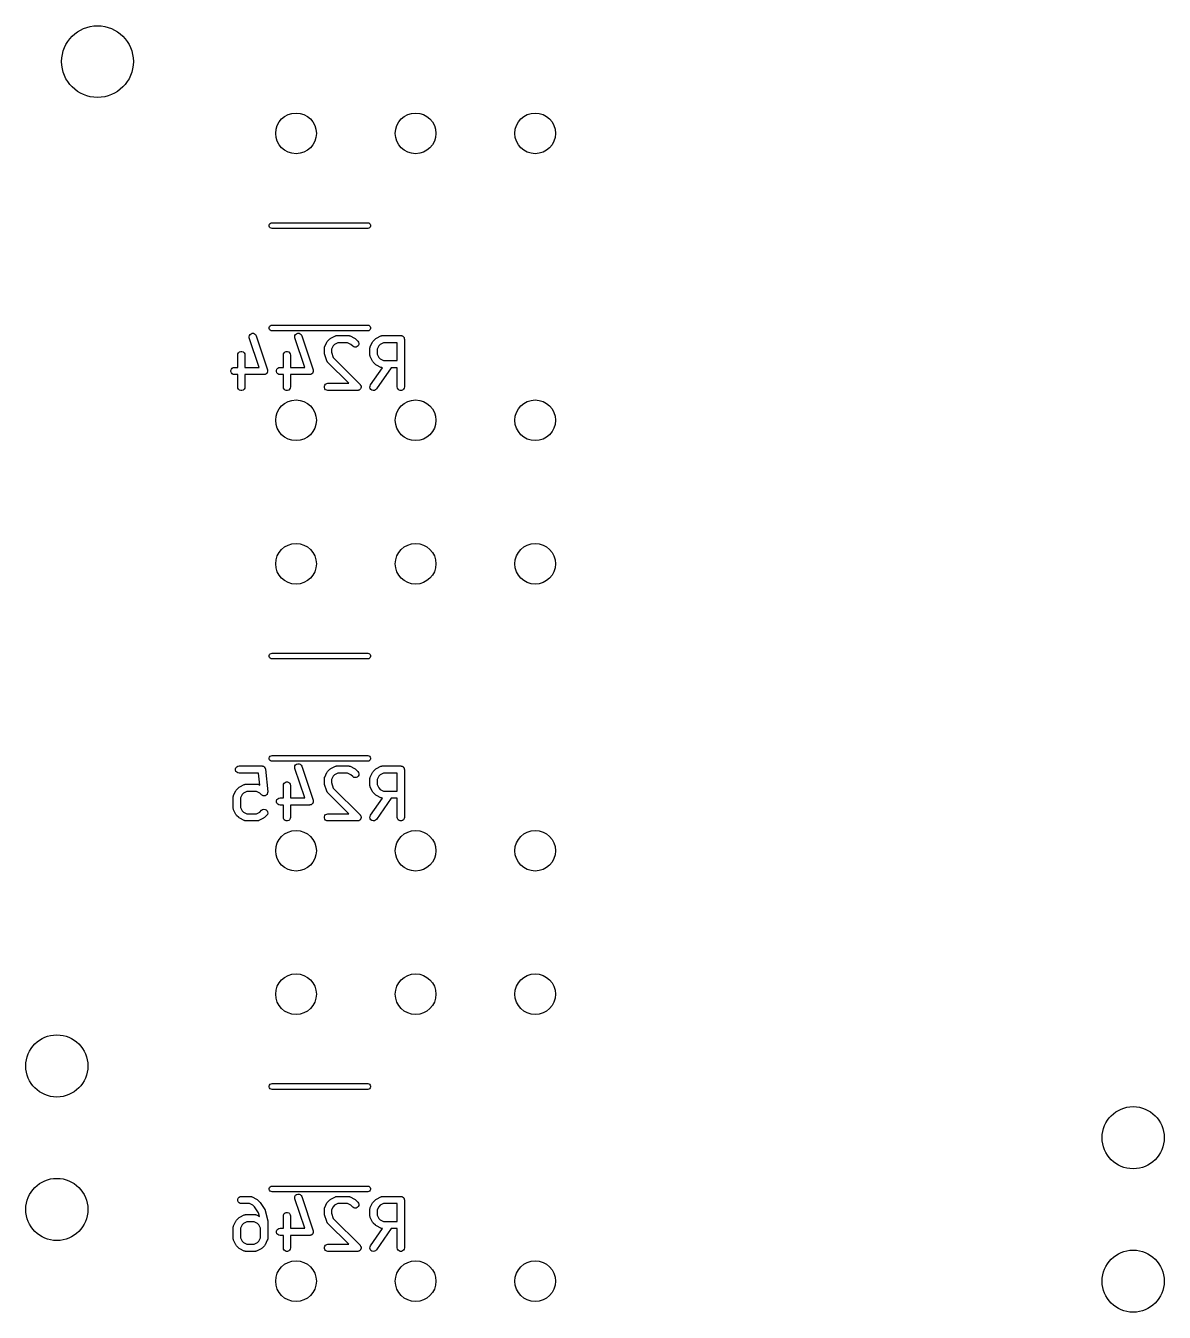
# Model space of a CAD drawing. Extents: x 25 to 326, y -201 to -21.
# Drawn here: x 216.85 to 240.65, y -200.65 to -173.75 of the extents above; entities that cross this region are included whole.
import ezdxf

# ---------------------------------------------------------------- set-up
doc = ezdxf.new("R2010")
doc.units = 0
doc.header["$MEASUREMENT"] = 0
doc.layers.add('BLACK', color=7, linetype='CONTINUOUS')

msp = doc.modelspace()

# ---------------------------------------------------------------- linework, layer by layer
at = {"layer": 'Black'}
for p, q in [((221.941, -177.92), (221.948, -177.9)), ((221.941, -177.94), (221.941, -177.92)), ((221.948, -177.96), (221.941, -177.94)), ((221.948, -177.9), (221.961, -177.884)), ((221.961, -177.976), (221.948, -177.96)), ((221.961, -177.884), (221.979, -177.874)), ((221.979, -177.986), (221.961, -177.976)), ((221.979, -177.874), (222, -177.87)), ((222, -177.99), (221.979, -177.986)), ((222, -177.87), (224, -177.87)), ((224, -177.99), (222, -177.99)), ((224, -177.87), (224.021, -177.874)), ((224.021, -177.986), (224, -177.99)), ((224.021, -177.874), (224.039, -177.884)), ((224.039, -177.976), (224.021, -177.986)), ((224.039, -177.884), (224.052, -177.9)), ((224.052, -177.96), (224.039, -177.976)), ((224.052, -177.9), (224.059, -177.92)), ((224.059, -177.94), (224.052, -177.96)), ((224.059, -177.92), (224.059, -177.94)), ((221.52, -180.253), (221.525, -180.227)), ((221.525, -180.227), (221.539, -180.205)), ((221.539, -180.205), (221.56, -180.189)), ((221.56, -180.189), (221.584, -180.181)), ((221.584, -180.181), (221.61, -180.181)), ((221.61, -180.181), (221.634, -180.191)), ((221.634, -180.191), (221.654, -180.208)), ((221.654, -180.208), (221.666, -180.231)), ((221.941, -180.06), (221.948, -180.04)), ((221.941, -180.08), (221.941, -180.06)), ((221.948, -180.1), (221.941, -180.08)), ((221.948, -180.04), (221.961, -180.024)), ((221.961, -180.116), (221.948, -180.1)), ((221.961, -180.024), (221.979, -180.014)), ((221.979, -180.126), (221.961, -180.116)), ((221.979, -180.014), (222, -180.01)), ((222, -180.13), (221.979, -180.126)), ((222, -180.01), (224, -180.01)), ((224, -180.13), (222, -180.13)), ((222.473, -180.253), (222.478, -180.227)), ((222.478, -180.227), (222.492, -180.205)), ((222.492, -180.205), (222.512, -180.189)), ((222.512, -180.189), (222.537, -180.181)), ((222.537, -180.181), (222.563, -180.181)), ((222.563, -180.181), (222.587, -180.191)), ((222.587, -180.191), (222.606, -180.208)), ((222.606, -180.208), (222.619, -180.231)), ((223.331, -180.232), (223.34, -180.23)), ((223.34, -180.23), (223.349, -180.228)), ((223.349, -180.228), (223.353, -180.228)), ((223.353, -180.228), (223.357, -180.227)), ((223.357, -180.227), (223.595, -180.227)), ((223.595, -180.227), (223.599, -180.228)), ((223.599, -180.228), (223.604, -180.228)), ((223.604, -180.228), (223.612, -180.23)), ((223.612, -180.23), (223.621, -180.232)), ((224, -180.01), (224.021, -180.014)), ((224.021, -180.126), (224, -180.13)), ((224.021, -180.014), (224.039, -180.024)), ((224.039, -180.116), (224.021, -180.126)), ((224.039, -180.024), (224.052, -180.04)), ((224.052, -180.1), (224.039, -180.116)), ((224.052, -180.04), (224.059, -180.06)), ((224.059, -180.08), (224.052, -180.1)), ((224.059, -180.06), (224.059, -180.08)), ((224.284, -180.232), (224.293, -180.23)), ((224.293, -180.23), (224.301, -180.228)), ((224.301, -180.228), (224.305, -180.228)), ((224.305, -180.228), (224.31, -180.227)), ((224.31, -180.227), (224.69, -180.227)), ((224.69, -180.227), (224.697, -180.229)), ((224.697, -180.229), (224.703, -180.229)), ((224.703, -180.229), (224.71, -180.231)), ((221.524, -180.278), (221.52, -180.253)), ((221.729, -180.894), (221.524, -180.278)), ((221.666, -180.231), (221.904, -180.945)), ((222.476, -180.278), (222.473, -180.253)), ((222.682, -180.894), (222.476, -180.278)), ((222.619, -180.231), (222.857, -180.945)), ((223.092, -180.484), (223.095, -180.476)), ((223.092, -180.489), (223.092, -180.484)), ((223.092, -180.493), (223.092, -180.489)), ((223.092, -180.588), (223.092, -180.493)), ((223.095, -180.476), (223.096, -180.467)), ((223.096, -180.467), (223.098, -180.463)), ((223.098, -180.463), (223.1, -180.459)), ((223.1, -180.459), (223.147, -180.364)), ((223.147, -180.364), (223.154, -180.354)), ((223.154, -180.354), (223.161, -180.345)), ((223.161, -180.345), (223.209, -180.297)), ((223.209, -180.297), (223.219, -180.29)), ((223.219, -180.29), (223.228, -180.283)), ((223.228, -180.283), (223.324, -180.235)), ((223.276, -180.442), (223.242, -180.511)), ((223.306, -180.412), (223.276, -180.442)), ((223.375, -180.377), (223.306, -180.412)), ((223.324, -180.235), (223.328, -180.234)), ((223.328, -180.234), (223.331, -180.232)), ((223.578, -180.377), (223.375, -180.377)), ((223.646, -180.412), (223.578, -180.377)), ((223.621, -180.232), (223.625, -180.234)), ((223.625, -180.234), (223.629, -180.235)), ((223.629, -180.235), (223.724, -180.283)), ((223.685, -180.451), (223.646, -180.412)), ((223.706, -180.466), (223.685, -180.451)), ((223.732, -180.472), (223.706, -180.466)), ((223.724, -180.283), (223.734, -180.29)), ((223.758, -180.47), (223.732, -180.472)), ((223.734, -180.29), (223.744, -180.297)), ((223.744, -180.297), (223.791, -180.345)), ((223.781, -180.459), (223.758, -180.47)), ((223.8, -180.441), (223.781, -180.459)), ((223.791, -180.345), (223.806, -180.366)), ((223.811, -180.417), (223.8, -180.441)), ((223.806, -180.366), (223.813, -180.391)), ((223.813, -180.391), (223.811, -180.417)), ((224.044, -180.493), (224.045, -180.489)), ((224.044, -180.636), (224.044, -180.493)), ((224.045, -180.484), (224.047, -180.476)), ((224.045, -180.489), (224.045, -180.484)), ((224.047, -180.476), (224.049, -180.467)), ((224.049, -180.467), (224.051, -180.463)), ((224.051, -180.463), (224.052, -180.459)), ((224.052, -180.459), (224.1, -180.364)), ((224.1, -180.364), (224.107, -180.354)), ((224.107, -180.354), (224.114, -180.345)), ((224.114, -180.345), (224.161, -180.297)), ((224.161, -180.297), (224.171, -180.29)), ((224.171, -180.29), (224.181, -180.283)), ((224.181, -180.283), (224.276, -180.235)), ((224.228, -180.442), (224.194, -180.511)), ((224.259, -180.412), (224.228, -180.442)), ((224.327, -180.377), (224.259, -180.412)), ((224.276, -180.235), (224.28, -180.234)), ((224.28, -180.234), (224.284, -180.232)), ((224.615, -180.377), (224.327, -180.377)), ((224.615, -180.751), (224.615, -180.377)), ((224.71, -180.231), (224.716, -180.232)), ((224.716, -180.232), (224.722, -180.235)), ((224.722, -180.235), (224.728, -180.237)), ((224.728, -180.237), (224.733, -180.242)), ((224.733, -180.242), (224.739, -180.245)), ((224.739, -180.245), (224.743, -180.25)), ((224.743, -180.25), (224.748, -180.254)), ((224.748, -180.254), (224.751, -180.26)), ((224.751, -180.26), (224.755, -180.265)), ((224.755, -180.265), (224.758, -180.271)), ((224.758, -180.271), (224.761, -180.277)), ((224.761, -180.277), (224.762, -180.283)), ((224.762, -180.283), (224.764, -180.289)), ((224.764, -180.289), (224.764, -180.296)), ((224.764, -180.296), (224.765, -180.302)), ((224.765, -180.302), (224.765, -181.302)), ((221.282, -180.636), (221.287, -180.61)), ((221.282, -180.894), (221.282, -180.636)), ((221.287, -180.61), (221.3, -180.588)), ((221.3, -180.588), (221.32, -180.571)), ((221.32, -180.571), (221.344, -180.562)), ((221.344, -180.562), (221.37, -180.562)), ((221.37, -180.562), (221.395, -180.571)), ((221.395, -180.571), (221.415, -180.588)), ((221.415, -180.588), (221.428, -180.61)), ((221.428, -180.61), (221.432, -180.636)), ((221.432, -180.636), (221.432, -180.894)), ((222.235, -180.636), (222.239, -180.61)), ((222.235, -180.894), (222.235, -180.636)), ((222.239, -180.61), (222.252, -180.588)), ((222.252, -180.588), (222.272, -180.571)), ((222.272, -180.571), (222.296, -180.562)), ((222.296, -180.562), (222.323, -180.562)), ((222.323, -180.562), (222.347, -180.571)), ((222.347, -180.571), (222.367, -180.588)), ((222.367, -180.588), (222.38, -180.61)), ((222.38, -180.61), (222.385, -180.636)), ((222.385, -180.636), (222.385, -180.894)), ((223.094, -180.6), (223.092, -180.588)), ((223.096, -180.612), (223.094, -180.6)), ((223.143, -180.755), (223.096, -180.612)), ((223.145, -180.758), (223.143, -180.755)), ((223.146, -180.763), (223.145, -180.758)), ((223.151, -180.77), (223.146, -180.763)), ((223.242, -180.511), (223.242, -180.576)), ((223.242, -180.576), (223.28, -180.69)), ((223.28, -180.69), (223.839, -181.249)), ((224.045, -180.64), (224.044, -180.636)), ((224.045, -180.644), (224.045, -180.64)), ((224.047, -180.653), (224.045, -180.644)), ((224.049, -180.661), (224.047, -180.653)), ((224.051, -180.665), (224.049, -180.661)), ((224.052, -180.669), (224.051, -180.665)), ((224.1, -180.764), (224.052, -180.669)), ((224.107, -180.774), (224.1, -180.764)), ((224.194, -180.511), (224.194, -180.618)), ((224.194, -180.618), (224.228, -180.687)), ((224.228, -180.687), (224.259, -180.717)), ((224.259, -180.717), (224.327, -180.751)), ((224.327, -180.751), (224.615, -180.751)), ((221.14, -180.956), (221.149, -180.932)), ((221.14, -180.982), (221.14, -180.956)), ((221.149, -181.007), (221.14, -180.982)), ((221.149, -180.932), (221.166, -180.912)), ((221.166, -181.027), (221.149, -181.007)), ((221.166, -180.912), (221.189, -180.899)), ((221.189, -181.04), (221.166, -181.027)), ((221.189, -180.899), (221.214, -180.894)), ((221.214, -180.894), (221.282, -180.894)), ((221.432, -180.894), (221.729, -180.894)), ((221.864, -181.037), (221.859, -181.04)), ((221.869, -181.035), (221.864, -181.037)), ((221.875, -181.03), (221.869, -181.035)), ((221.882, -181.027), (221.875, -181.03)), ((221.885, -181.022), (221.882, -181.027)), ((221.889, -181.019), (221.885, -181.022)), ((221.893, -181.012), (221.889, -181.019)), ((221.898, -181.007), (221.893, -181.012)), ((221.9, -181.001), (221.898, -181.007)), ((221.903, -180.997), (221.9, -181.001)), ((221.905, -180.989), (221.903, -180.997)), ((221.904, -180.945), (221.905, -180.951)), ((221.905, -180.951), (221.907, -180.956)), ((221.907, -180.982), (221.905, -180.989)), ((221.907, -180.956), (221.907, -180.964)), ((221.907, -180.964), (221.908, -180.971)), ((221.908, -180.971), (221.907, -180.977)), ((221.907, -180.977), (221.907, -180.982)), ((222.093, -180.956), (222.102, -180.932)), ((222.093, -180.982), (222.093, -180.956)), ((222.102, -181.007), (222.093, -180.982)), ((222.102, -180.932), (222.118, -180.912)), ((222.118, -181.027), (222.102, -181.007)), ((222.118, -180.912), (222.141, -180.899)), ((222.141, -181.04), (222.118, -181.027)), ((222.141, -180.899), (222.167, -180.894)), ((222.167, -180.894), (222.235, -180.894)), ((222.385, -180.894), (222.682, -180.894)), ((222.816, -181.037), (222.811, -181.04)), ((222.821, -181.035), (222.816, -181.037)), ((222.827, -181.03), (222.821, -181.035)), ((222.834, -181.027), (222.827, -181.03)), ((222.837, -181.022), (222.834, -181.027)), ((222.842, -181.019), (222.837, -181.022)), ((222.846, -181.012), (222.842, -181.019)), ((222.851, -181.007), (222.846, -181.012)), ((222.853, -181.001), (222.851, -181.007)), ((222.855, -180.997), (222.853, -181.001)), ((222.857, -180.989), (222.855, -180.997)), ((222.857, -180.945), (222.858, -180.951)), ((222.86, -180.982), (222.857, -180.989)), ((222.858, -180.951), (222.86, -180.956)), ((222.86, -180.956), (222.86, -180.964)), ((222.86, -180.964), (222.861, -180.971)), ((222.861, -180.971), (222.86, -180.977)), ((222.86, -180.977), (222.86, -180.982)), ((223.156, -180.778), (223.151, -180.77)), ((223.159, -180.78), (223.156, -180.778)), ((223.161, -180.784), (223.159, -180.78)), ((223.605, -181.227), (223.161, -180.784)), ((224.058, -181.259), (224.308, -180.901)), ((224.114, -180.784), (224.107, -180.774)), ((224.161, -180.832), (224.114, -180.784)), ((224.171, -180.838), (224.161, -180.832)), ((224.181, -180.846), (224.171, -180.838)), ((224.491, -180.901), (224.18, -181.345)), ((224.276, -180.893), (224.181, -180.846)), ((224.28, -180.895), (224.276, -180.893)), ((224.284, -180.897), (224.28, -180.895)), ((224.293, -180.898), (224.284, -180.897)), ((224.301, -180.901), (224.293, -180.898)), ((224.305, -180.9), (224.301, -180.901)), ((224.308, -180.901), (224.305, -180.9)), ((224.615, -180.901), (224.491, -180.901)), ((224.615, -181.302), (224.615, -180.901)), ((221.214, -181.044), (221.189, -181.04)), ((221.282, -181.044), (221.214, -181.044)), ((221.282, -181.302), (221.282, -181.044)), ((221.287, -181.328), (221.282, -181.302)), ((221.432, -181.302), (221.428, -181.328)), ((221.833, -181.044), (221.432, -181.044)), ((221.432, -181.044), (221.432, -181.302)), ((221.839, -181.043), (221.833, -181.044)), ((221.844, -181.043), (221.839, -181.043)), ((221.852, -181.041), (221.844, -181.043)), ((221.859, -181.04), (221.852, -181.041)), ((222.167, -181.044), (222.141, -181.04)), ((222.235, -181.044), (222.167, -181.044)), ((222.235, -181.302), (222.235, -181.044)), ((222.239, -181.328), (222.235, -181.302)), ((222.385, -181.302), (222.38, -181.328)), ((222.786, -181.044), (222.385, -181.044)), ((222.385, -181.044), (222.385, -181.302)), ((222.791, -181.043), (222.786, -181.044)), ((222.797, -181.043), (222.791, -181.043)), ((222.804, -181.041), (222.797, -181.043)), ((222.811, -181.04), (222.804, -181.041)), ((223.093, -181.289), (223.102, -181.265)), ((223.093, -181.315), (223.093, -181.289)), ((223.102, -181.265), (223.118, -181.245)), ((223.118, -181.245), (223.141, -181.232)), ((223.141, -181.232), (223.167, -181.227)), ((223.167, -181.227), (223.605, -181.227)), ((223.839, -181.249), (223.844, -181.257)), ((223.844, -181.257), (223.851, -181.265)), ((223.851, -181.265), (223.852, -181.268)), ((223.852, -181.268), (223.854, -181.271)), ((223.854, -181.271), (223.856, -181.28)), ((223.856, -181.28), (223.86, -181.289)), ((223.86, -181.289), (223.86, -181.293)), ((223.86, -181.293), (223.86, -181.296)), ((223.86, -181.296), (223.86, -181.306)), ((223.86, -181.306), (223.86, -181.315)), ((224.044, -181.309), (224.047, -181.283)), ((224.047, -181.283), (224.058, -181.259)), ((224.62, -181.328), (224.615, -181.302)), ((224.765, -181.302), (224.761, -181.328)), ((221.3, -181.351), (221.287, -181.328)), ((221.32, -181.367), (221.3, -181.351)), ((221.344, -181.376), (221.32, -181.367)), ((221.37, -181.376), (221.344, -181.376)), ((221.395, -181.367), (221.37, -181.376)), ((221.415, -181.351), (221.395, -181.367)), ((221.428, -181.328), (221.415, -181.351)), ((222.252, -181.351), (222.239, -181.328)), ((222.272, -181.367), (222.252, -181.351)), ((222.296, -181.376), (222.272, -181.367)), ((222.323, -181.376), (222.296, -181.376)), ((222.347, -181.367), (222.323, -181.376)), ((222.367, -181.351), (222.347, -181.367)), ((222.38, -181.328), (222.367, -181.351)), ((223.102, -181.34), (223.093, -181.315)), ((223.118, -181.36), (223.102, -181.34)), ((223.141, -181.373), (223.118, -181.36)), ((223.167, -181.377), (223.141, -181.373)), ((223.786, -181.377), (223.167, -181.377)), ((223.795, -181.376), (223.786, -181.377)), ((223.805, -181.375), (223.795, -181.376)), ((223.808, -181.373), (223.805, -181.375)), ((223.811, -181.373), (223.808, -181.373)), ((223.82, -181.368), (223.811, -181.373)), ((223.829, -181.364), (223.82, -181.368)), ((223.831, -181.361), (223.829, -181.364)), ((223.834, -181.36), (223.831, -181.361)), ((223.84, -181.352), (223.834, -181.36)), ((223.847, -181.345), (223.84, -181.352)), ((223.849, -181.342), (223.847, -181.345)), ((223.851, -181.34), (223.849, -181.342)), ((223.854, -181.331), (223.851, -181.34)), ((223.858, -181.322), (223.854, -181.331)), ((223.86, -181.315), (223.858, -181.319)), ((223.858, -181.319), (223.858, -181.322)), ((224.051, -181.334), (224.044, -181.309)), ((224.066, -181.355), (224.051, -181.334)), ((224.087, -181.37), (224.066, -181.355)), ((224.113, -181.377), (224.087, -181.37)), ((224.138, -181.375), (224.113, -181.377)), ((224.162, -181.364), (224.138, -181.375)), ((224.18, -181.345), (224.162, -181.364)), ((224.633, -181.351), (224.62, -181.328)), ((224.653, -181.367), (224.633, -181.351)), ((224.677, -181.376), (224.653, -181.367)), ((224.703, -181.376), (224.677, -181.376)), ((224.728, -181.367), (224.703, -181.376)), ((224.748, -181.351), (224.728, -181.367)), ((224.761, -181.328), (224.748, -181.351)), ((221.941, -186.92), (221.948, -186.9)), ((221.941, -186.94), (221.941, -186.92)), ((221.948, -186.96), (221.941, -186.94)), ((221.948, -186.9), (221.961, -186.884)), ((221.961, -186.884), (221.979, -186.874)), ((221.979, -186.874), (222, -186.87)), ((222, -186.87), (224, -186.87)), ((224, -186.87), (224.021, -186.874)), ((224.021, -186.874), (224.039, -186.884)), ((224.039, -186.884), (224.052, -186.9)), ((224.052, -186.9), (224.059, -186.92)), ((224.059, -186.94), (224.052, -186.96)), ((224.059, -186.92), (224.059, -186.94)), ((221.961, -186.976), (221.948, -186.96)), ((221.979, -186.986), (221.961, -186.976)), ((222, -186.99), (221.979, -186.986)), ((224, -186.99), (222, -186.99)), ((224.021, -186.986), (224, -186.99)), ((224.039, -186.976), (224.021, -186.986)), ((224.052, -186.96), (224.039, -186.976)), ((221.941, -189.06), (221.948, -189.04)), ((221.941, -189.08), (221.941, -189.06)), ((221.948, -189.1), (221.941, -189.08)), ((221.948, -189.04), (221.961, -189.024)), ((221.961, -189.116), (221.948, -189.1)), ((221.961, -189.024), (221.979, -189.014)), ((221.979, -189.014), (222, -189.01)), ((222, -189.01), (224, -189.01)), ((224, -189.01), (224.021, -189.014)), ((224.021, -189.014), (224.039, -189.024)), ((224.039, -189.024), (224.052, -189.04)), ((224.052, -189.1), (224.039, -189.116)), ((224.052, -189.04), (224.059, -189.06)), ((224.059, -189.08), (224.052, -189.1)), ((224.059, -189.06), (224.059, -189.08)), ((221.236, -189.289), (221.245, -189.265)), ((221.236, -189.315), (221.236, -189.289)), ((221.245, -189.34), (221.236, -189.315)), ((221.245, -189.265), (221.261, -189.245)), ((221.261, -189.36), (221.245, -189.34)), ((221.261, -189.245), (221.284, -189.232)), ((221.284, -189.373), (221.261, -189.36)), ((221.284, -189.232), (221.31, -189.227)), ((221.31, -189.377), (221.284, -189.373)), ((221.31, -189.227), (221.786, -189.227)), ((221.786, -189.227), (221.789, -189.228)), ((221.789, -189.228), (221.791, -189.228)), ((221.791, -189.228), (221.801, -189.23)), ((221.801, -189.23), (221.811, -189.232)), ((221.811, -189.232), (221.814, -189.233)), ((221.814, -189.233), (221.817, -189.234)), ((221.817, -189.234), (221.825, -189.24)), ((221.825, -189.24), (221.834, -189.245)), ((221.834, -189.245), (221.836, -189.247)), ((221.836, -189.247), (221.838, -189.249)), ((221.838, -189.249), (221.844, -189.257)), ((221.844, -189.257), (221.851, -189.265)), ((221.851, -189.265), (221.852, -189.268)), ((221.852, -189.268), (221.853, -189.27)), ((221.853, -189.27), (221.856, -189.28)), ((221.856, -189.28), (221.86, -189.289)), ((221.86, -189.289), (221.86, -189.292)), ((221.86, -189.292), (221.86, -189.295)), ((221.86, -189.295), (221.908, -189.771)), ((221.979, -189.126), (221.961, -189.116)), ((222, -189.13), (221.979, -189.126)), ((224, -189.13), (222, -189.13)), ((222.473, -189.253), (222.478, -189.227)), ((222.476, -189.278), (222.473, -189.253)), ((222.682, -189.894), (222.476, -189.278)), ((222.478, -189.227), (222.492, -189.205)), ((222.492, -189.205), (222.512, -189.189)), ((222.512, -189.189), (222.537, -189.181)), ((222.537, -189.181), (222.563, -189.181)), ((222.563, -189.181), (222.587, -189.191)), ((222.587, -189.191), (222.606, -189.208)), ((222.606, -189.208), (222.619, -189.231)), ((222.619, -189.231), (222.857, -189.945)), ((223.1, -189.459), (223.147, -189.364)), ((223.147, -189.364), (223.154, -189.354)), ((223.154, -189.354), (223.161, -189.345)), ((223.161, -189.345), (223.209, -189.297)), ((223.209, -189.297), (223.219, -189.29)), ((223.219, -189.29), (223.228, -189.283)), ((223.228, -189.283), (223.324, -189.235)), ((223.324, -189.235), (223.328, -189.234)), ((223.328, -189.234), (223.331, -189.232)), ((223.331, -189.232), (223.34, -189.23)), ((223.34, -189.23), (223.349, -189.228)), ((223.349, -189.228), (223.353, -189.228)), ((223.353, -189.228), (223.357, -189.227)), ((223.357, -189.227), (223.595, -189.227)), ((223.595, -189.227), (223.599, -189.228)), ((223.599, -189.228), (223.604, -189.228)), ((223.604, -189.228), (223.612, -189.23)), ((223.612, -189.23), (223.621, -189.232)), ((223.621, -189.232), (223.625, -189.234)), ((223.625, -189.234), (223.629, -189.235)), ((223.629, -189.235), (223.724, -189.283)), ((223.724, -189.283), (223.734, -189.29)), ((223.734, -189.29), (223.744, -189.297)), ((223.744, -189.297), (223.791, -189.345)), ((223.791, -189.345), (223.806, -189.366)), ((223.806, -189.366), (223.813, -189.391)), ((224.021, -189.126), (224, -189.13)), ((224.039, -189.116), (224.021, -189.126)), ((224.052, -189.459), (224.1, -189.364)), ((224.1, -189.364), (224.107, -189.354)), ((224.107, -189.354), (224.114, -189.345)), ((224.114, -189.345), (224.161, -189.297)), ((224.161, -189.297), (224.171, -189.29)), ((224.171, -189.29), (224.181, -189.283)), ((224.181, -189.283), (224.276, -189.235)), ((224.276, -189.235), (224.28, -189.234)), ((224.28, -189.234), (224.284, -189.232)), ((224.284, -189.232), (224.293, -189.23)), ((224.293, -189.23), (224.301, -189.228)), ((224.301, -189.228), (224.305, -189.228)), ((224.305, -189.228), (224.31, -189.227)), ((224.31, -189.227), (224.69, -189.227)), ((224.69, -189.227), (224.697, -189.229)), ((224.697, -189.229), (224.703, -189.229)), ((224.703, -189.229), (224.71, -189.231)), ((224.71, -189.231), (224.716, -189.232)), ((224.716, -189.232), (224.722, -189.235)), ((224.722, -189.235), (224.728, -189.237)), ((224.728, -189.237), (224.733, -189.242)), ((224.733, -189.242), (224.739, -189.245)), ((224.739, -189.245), (224.743, -189.25)), ((224.743, -189.25), (224.748, -189.254)), ((224.748, -189.254), (224.751, -189.26)), ((224.751, -189.26), (224.755, -189.265)), ((224.755, -189.265), (224.758, -189.271)), ((224.758, -189.271), (224.761, -189.277)), ((224.761, -189.277), (224.762, -189.283)), ((224.762, -189.283), (224.764, -189.289)), ((224.764, -189.289), (224.764, -189.296)), ((224.764, -189.296), (224.765, -189.302)), ((224.765, -189.302), (224.765, -190.302)), ((221.718, -189.377), (221.31, -189.377)), ((221.324, -189.664), (221.419, -189.616)), ((221.419, -189.616), (221.423, -189.615)), ((221.423, -189.615), (221.427, -189.613)), ((221.427, -189.613), (221.435, -189.611)), ((221.435, -189.611), (221.444, -189.609)), ((221.444, -189.609), (221.448, -189.609)), ((221.448, -189.609), (221.452, -189.608)), ((221.452, -189.608), (221.69, -189.608)), ((221.69, -189.608), (221.695, -189.609)), ((221.695, -189.609), (221.699, -189.609)), ((221.699, -189.609), (221.707, -189.611)), ((221.707, -189.611), (221.716, -189.613)), ((221.716, -189.613), (221.72, -189.615)), ((221.743, -189.626), (221.718, -189.377)), ((221.72, -189.615), (221.724, -189.616)), ((221.724, -189.616), (221.743, -189.626)), ((222.235, -189.636), (222.239, -189.61)), ((222.235, -189.894), (222.235, -189.636)), ((222.239, -189.61), (222.252, -189.588)), ((222.252, -189.588), (222.272, -189.571)), ((222.272, -189.571), (222.296, -189.562)), ((222.296, -189.562), (222.323, -189.562)), ((222.323, -189.562), (222.347, -189.571)), ((222.347, -189.571), (222.367, -189.588)), ((222.367, -189.588), (222.38, -189.61)), ((222.38, -189.61), (222.385, -189.636)), ((222.385, -189.636), (222.385, -189.894)), ((223.092, -189.484), (223.095, -189.476)), ((223.092, -189.489), (223.092, -189.484)), ((223.092, -189.493), (223.092, -189.489)), ((223.092, -189.588), (223.092, -189.493)), ((223.094, -189.6), (223.092, -189.588)), ((223.096, -189.612), (223.094, -189.6)), ((223.095, -189.476), (223.096, -189.467)), ((223.096, -189.467), (223.098, -189.463)), ((223.143, -189.755), (223.096, -189.612)), ((223.098, -189.463), (223.1, -189.459)), ((223.276, -189.442), (223.242, -189.511)), ((223.242, -189.511), (223.242, -189.576)), ((223.242, -189.576), (223.28, -189.69)), ((223.306, -189.412), (223.276, -189.442)), ((223.375, -189.377), (223.306, -189.412)), ((223.578, -189.377), (223.375, -189.377)), ((223.646, -189.412), (223.578, -189.377)), ((223.685, -189.451), (223.646, -189.412)), ((223.706, -189.466), (223.685, -189.451)), ((223.732, -189.472), (223.706, -189.466)), ((223.758, -189.47), (223.732, -189.472)), ((223.781, -189.459), (223.758, -189.47)), ((223.8, -189.441), (223.781, -189.459)), ((223.811, -189.417), (223.8, -189.441)), ((223.813, -189.391), (223.811, -189.417)), ((224.044, -189.493), (224.045, -189.489)), ((224.044, -189.636), (224.044, -189.493)), ((224.045, -189.64), (224.044, -189.636)), ((224.045, -189.484), (224.047, -189.476)), ((224.045, -189.489), (224.045, -189.484)), ((224.045, -189.644), (224.045, -189.64)), ((224.047, -189.653), (224.045, -189.644)), ((224.047, -189.476), (224.049, -189.467)), ((224.049, -189.467), (224.051, -189.463)), ((224.051, -189.463), (224.052, -189.459)), ((224.228, -189.442), (224.194, -189.511)), ((224.194, -189.511), (224.194, -189.618)), ((224.194, -189.618), (224.228, -189.687)), ((224.259, -189.412), (224.228, -189.442)), ((224.327, -189.377), (224.259, -189.412)), ((224.615, -189.377), (224.327, -189.377)), ((224.615, -189.751), (224.615, -189.377)), ((221.187, -189.865), (221.19, -189.857)), ((221.188, -189.87), (221.187, -189.865)), ((221.187, -189.874), (221.188, -189.87)), ((221.187, -190.112), (221.187, -189.874)), ((221.19, -189.857), (221.191, -189.848)), ((221.191, -189.848), (221.194, -189.844)), ((221.194, -189.844), (221.195, -189.84)), ((221.195, -189.84), (221.242, -189.745)), ((221.242, -189.745), (221.25, -189.735)), ((221.25, -189.735), (221.256, -189.726)), ((221.256, -189.726), (221.304, -189.678)), ((221.304, -189.678), (221.314, -189.671)), ((221.314, -189.671), (221.324, -189.664)), ((221.371, -189.823), (221.337, -189.892)), ((221.337, -189.892), (221.337, -190.094)), ((221.402, -189.793), (221.371, -189.823)), ((221.47, -189.758), (221.402, -189.793)), ((221.673, -189.758), (221.47, -189.758)), ((221.741, -189.793), (221.673, -189.758)), ((221.78, -189.832), (221.741, -189.793)), ((221.781, -189.832), (221.78, -189.832)), ((221.791, -189.839), (221.781, -189.832)), ((221.781, -189.832), (221.781, -189.832)), ((221.802, -189.847), (221.791, -189.839)), ((221.815, -189.85), (221.802, -189.847)), ((221.802, -189.847), (221.802, -189.847)), ((221.802, -189.847), (221.802, -189.847)), ((221.827, -189.853), (221.815, -189.85)), ((221.828, -189.853), (221.827, -189.853)), ((221.827, -189.853), (221.827, -189.853)), ((221.84, -189.852), (221.828, -189.853)), ((221.853, -189.851), (221.84, -189.852)), ((221.854, -189.851), (221.853, -189.851)), ((221.853, -189.851), (221.853, -189.851)), ((221.865, -189.845), (221.854, -189.851)), ((221.876, -189.84), (221.865, -189.845)), ((221.877, -189.84), (221.876, -189.84)), ((221.886, -189.83), (221.877, -189.839)), ((221.877, -189.839), (221.877, -189.84)), ((221.895, -189.822), (221.886, -189.83)), ((221.9, -189.809), (221.895, -189.821)), ((221.895, -189.821), (221.895, -189.821)), ((221.895, -189.821), (221.895, -189.822)), ((221.906, -189.798), (221.9, -189.809)), ((221.907, -189.784), (221.906, -189.797)), ((221.906, -189.797), (221.906, -189.798)), ((221.906, -189.798), (221.906, -189.798)), ((221.908, -189.772), (221.907, -189.784)), ((221.908, -189.771), (221.908, -189.772)), ((221.908, -189.772), (221.908, -189.772)), ((222.102, -189.932), (222.118, -189.912)), ((222.118, -189.912), (222.141, -189.899)), ((222.141, -189.899), (222.167, -189.894)), ((222.167, -189.894), (222.235, -189.894)), ((222.385, -189.894), (222.682, -189.894)), ((223.145, -189.758), (223.143, -189.755)), ((223.146, -189.763), (223.145, -189.758)), ((223.151, -189.77), (223.146, -189.763)), ((223.156, -189.778), (223.151, -189.77)), ((223.159, -189.78), (223.156, -189.778)), ((223.161, -189.784), (223.159, -189.78)), ((223.605, -190.227), (223.161, -189.784)), ((223.28, -189.69), (223.839, -190.249)), ((224.049, -189.661), (224.047, -189.653)), ((224.051, -189.665), (224.049, -189.661)), ((224.052, -189.669), (224.051, -189.665)), ((224.1, -189.764), (224.052, -189.669)), ((224.058, -190.259), (224.308, -189.901)), ((224.107, -189.774), (224.1, -189.764)), ((224.114, -189.784), (224.107, -189.774)), ((224.161, -189.832), (224.114, -189.784)), ((224.171, -189.838), (224.161, -189.832)), ((224.181, -189.846), (224.171, -189.838)), ((224.491, -189.901), (224.18, -190.345)), ((224.276, -189.893), (224.181, -189.846)), ((224.228, -189.687), (224.259, -189.717)), ((224.259, -189.717), (224.327, -189.751)), ((224.28, -189.895), (224.276, -189.893)), ((224.284, -189.897), (224.28, -189.895)), ((224.293, -189.898), (224.284, -189.897)), ((224.301, -189.901), (224.293, -189.898)), ((224.305, -189.9), (224.301, -189.901)), ((224.308, -189.901), (224.305, -189.9)), ((224.327, -189.751), (224.615, -189.751)), ((224.615, -189.901), (224.491, -189.901)), ((224.615, -190.302), (224.615, -189.901)), ((221.188, -190.116), (221.187, -190.112)), ((221.187, -190.12), (221.188, -190.116)), ((221.19, -190.129), (221.187, -190.12)), ((221.191, -190.138), (221.19, -190.129)), ((221.194, -190.141), (221.191, -190.138)), ((221.195, -190.145), (221.194, -190.141)), ((221.242, -190.241), (221.195, -190.145)), ((221.337, -190.094), (221.371, -190.163)), ((221.371, -190.163), (221.402, -190.193)), ((221.741, -190.193), (221.78, -190.154)), ((221.78, -190.154), (221.802, -190.139)), ((221.802, -190.139), (221.827, -190.132)), ((221.827, -190.132), (221.853, -190.135)), ((221.853, -190.135), (221.876, -190.146)), ((221.876, -190.146), (221.895, -190.164)), ((221.895, -190.164), (221.906, -190.188)), ((222.093, -189.956), (222.102, -189.932)), ((222.093, -189.982), (222.093, -189.956)), ((222.102, -190.007), (222.093, -189.982)), ((222.118, -190.027), (222.102, -190.007)), ((222.141, -190.04), (222.118, -190.027)), ((222.167, -190.044), (222.141, -190.04)), ((222.235, -190.044), (222.167, -190.044)), ((222.235, -190.302), (222.235, -190.044)), ((222.786, -190.044), (222.385, -190.044)), ((222.385, -190.044), (222.385, -190.302)), ((222.791, -190.043), (222.786, -190.044)), ((222.797, -190.043), (222.791, -190.043)), ((222.804, -190.041), (222.797, -190.043)), ((222.811, -190.04), (222.804, -190.041)), ((222.816, -190.037), (222.811, -190.04)), ((222.821, -190.035), (222.816, -190.037)), ((222.827, -190.03), (222.821, -190.035)), ((222.834, -190.027), (222.827, -190.03)), ((222.837, -190.022), (222.834, -190.027)), ((222.842, -190.019), (222.837, -190.022)), ((222.846, -190.012), (222.842, -190.019)), ((222.851, -190.007), (222.846, -190.012)), ((222.853, -190.001), (222.851, -190.007)), ((222.855, -189.997), (222.853, -190.001)), ((222.857, -189.989), (222.855, -189.997)), ((222.857, -189.945), (222.858, -189.951)), ((222.86, -189.982), (222.857, -189.989)), ((222.858, -189.951), (222.86, -189.956)), ((222.86, -189.956), (222.86, -189.964)), ((222.86, -189.964), (222.861, -189.971)), ((222.861, -189.971), (222.86, -189.977)), ((222.86, -189.977), (222.86, -189.982)), ((221.25, -190.25), (221.242, -190.241)), ((221.256, -190.26), (221.25, -190.25)), ((221.304, -190.308), (221.256, -190.26)), ((221.314, -190.315), (221.304, -190.308)), ((221.324, -190.322), (221.314, -190.315)), ((221.419, -190.369), (221.324, -190.322)), ((221.402, -190.193), (221.47, -190.227)), ((221.423, -190.371), (221.419, -190.369)), ((221.427, -190.373), (221.423, -190.371)), ((221.435, -190.374), (221.427, -190.373)), ((221.444, -190.377), (221.435, -190.374)), ((221.448, -190.377), (221.444, -190.377)), ((221.452, -190.377), (221.448, -190.377)), ((221.69, -190.377), (221.452, -190.377)), ((221.47, -190.227), (221.673, -190.227)), ((221.673, -190.227), (221.741, -190.193)), ((221.695, -190.377), (221.69, -190.377)), ((221.699, -190.377), (221.695, -190.377)), ((221.707, -190.374), (221.699, -190.377)), ((221.716, -190.373), (221.707, -190.374)), ((221.72, -190.371), (221.716, -190.373)), ((221.724, -190.369), (221.72, -190.371)), ((221.819, -190.322), (221.724, -190.369)), ((221.829, -190.315), (221.819, -190.322)), ((221.839, -190.308), (221.829, -190.315)), ((221.886, -190.26), (221.839, -190.308)), ((221.901, -190.239), (221.886, -190.26)), ((221.908, -190.214), (221.901, -190.239)), ((221.906, -190.188), (221.908, -190.214)), ((222.239, -190.328), (222.235, -190.302)), ((222.252, -190.351), (222.239, -190.328)), ((222.272, -190.367), (222.252, -190.351)), ((222.296, -190.376), (222.272, -190.367)), ((222.323, -190.376), (222.296, -190.376)), ((222.347, -190.367), (222.323, -190.376)), ((222.367, -190.351), (222.347, -190.367)), ((222.38, -190.328), (222.367, -190.351)), ((222.385, -190.302), (222.38, -190.328)), ((223.093, -190.289), (223.102, -190.265)), ((223.093, -190.315), (223.093, -190.289)), ((223.102, -190.34), (223.093, -190.315)), ((223.102, -190.265), (223.118, -190.245)), ((223.118, -190.36), (223.102, -190.34)), ((223.118, -190.245), (223.141, -190.232)), ((223.141, -190.373), (223.118, -190.36)), ((223.141, -190.232), (223.167, -190.227)), ((223.167, -190.377), (223.141, -190.373)), ((223.167, -190.227), (223.605, -190.227)), ((223.786, -190.377), (223.167, -190.377)), ((223.795, -190.376), (223.786, -190.377)), ((223.805, -190.375), (223.795, -190.376)), ((223.808, -190.373), (223.805, -190.375)), ((223.811, -190.373), (223.808, -190.373)), ((223.82, -190.368), (223.811, -190.373)), ((223.829, -190.364), (223.82, -190.368)), ((223.831, -190.361), (223.829, -190.364)), ((223.834, -190.36), (223.831, -190.361)), ((223.84, -190.352), (223.834, -190.36)), ((223.839, -190.249), (223.844, -190.257)), ((223.847, -190.345), (223.84, -190.352)), ((223.844, -190.257), (223.851, -190.265)), ((223.849, -190.342), (223.847, -190.345)), ((223.851, -190.34), (223.849, -190.342)), ((223.851, -190.265), (223.852, -190.268)), ((223.854, -190.331), (223.851, -190.34)), ((223.852, -190.268), (223.854, -190.271)), ((223.854, -190.271), (223.856, -190.28)), ((223.858, -190.322), (223.854, -190.331)), ((223.856, -190.28), (223.86, -190.289)), ((223.86, -190.315), (223.858, -190.319)), ((223.858, -190.319), (223.858, -190.322)), ((223.86, -190.289), (223.86, -190.293)), ((223.86, -190.293), (223.86, -190.296)), ((223.86, -190.296), (223.86, -190.306)), ((223.86, -190.306), (223.86, -190.315)), ((224.044, -190.309), (224.047, -190.283)), ((224.051, -190.334), (224.044, -190.309)), ((224.047, -190.283), (224.058, -190.259)), ((224.066, -190.355), (224.051, -190.334)), ((224.087, -190.37), (224.066, -190.355)), ((224.113, -190.377), (224.087, -190.37)), ((224.138, -190.375), (224.113, -190.377)), ((224.162, -190.364), (224.138, -190.375)), ((224.18, -190.345), (224.162, -190.364)), ((224.62, -190.328), (224.615, -190.302)), ((224.633, -190.351), (224.62, -190.328)), ((224.653, -190.367), (224.633, -190.351)), ((224.677, -190.376), (224.653, -190.367)), ((224.703, -190.376), (224.677, -190.376)), ((224.728, -190.367), (224.703, -190.376)), ((224.748, -190.351), (224.728, -190.367)), ((224.761, -190.328), (224.748, -190.351)), ((224.765, -190.302), (224.761, -190.328)), ((221.941, -195.92), (221.948, -195.9)), ((221.941, -195.94), (221.941, -195.92)), ((221.948, -195.96), (221.941, -195.94)), ((221.948, -195.9), (221.961, -195.884)), ((221.961, -195.976), (221.948, -195.96)), ((221.961, -195.884), (221.979, -195.874)), ((221.979, -195.986), (221.961, -195.976)), ((221.979, -195.874), (222, -195.87)), ((222, -195.99), (221.979, -195.986)), ((222, -195.87), (224, -195.87)), ((224, -195.99), (222, -195.99)), ((224, -195.87), (224.021, -195.874)), ((224.021, -195.986), (224, -195.99)), ((224.021, -195.874), (224.039, -195.884)), ((224.039, -195.976), (224.021, -195.986)), ((224.039, -195.884), (224.052, -195.9)), ((224.052, -195.96), (224.039, -195.976)), ((224.052, -195.9), (224.059, -195.92)), ((224.059, -195.94), (224.052, -195.96)), ((224.059, -195.92), (224.059, -195.94)), ((221.292, -198.265), (221.309, -198.245)), ((221.309, -198.245), (221.331, -198.232)), ((221.331, -198.232), (221.357, -198.227)), ((221.357, -198.227), (221.548, -198.227)), ((221.548, -198.227), (221.552, -198.228)), ((221.552, -198.228), (221.556, -198.228)), ((221.556, -198.228), (221.565, -198.23)), ((221.565, -198.23), (221.573, -198.232)), ((221.573, -198.232), (221.577, -198.234)), ((221.577, -198.234), (221.581, -198.235)), ((221.581, -198.235), (221.676, -198.283)), ((221.941, -198.06), (221.948, -198.04)), ((221.941, -198.08), (221.941, -198.06)), ((221.948, -198.1), (221.941, -198.08)), ((221.948, -198.04), (221.961, -198.024)), ((221.961, -198.116), (221.948, -198.1)), ((221.961, -198.024), (221.979, -198.014)), ((221.979, -198.126), (221.961, -198.116)), ((221.979, -198.014), (222, -198.01)), ((222, -198.13), (221.979, -198.126)), ((222, -198.01), (224, -198.01)), ((224, -198.13), (222, -198.13)), ((222.473, -198.253), (222.478, -198.227)), ((222.476, -198.278), (222.473, -198.253)), ((222.478, -198.227), (222.492, -198.205)), ((222.492, -198.205), (222.512, -198.189)), ((222.512, -198.189), (222.537, -198.181)), ((222.537, -198.181), (222.563, -198.181)), ((222.563, -198.181), (222.587, -198.191)), ((222.587, -198.191), (222.606, -198.208)), ((222.606, -198.208), (222.619, -198.231)), ((222.619, -198.231), (222.857, -198.945)), ((223.228, -198.283), (223.324, -198.235)), ((223.324, -198.235), (223.328, -198.234)), ((223.328, -198.234), (223.331, -198.232)), ((223.331, -198.232), (223.34, -198.23)), ((223.34, -198.23), (223.349, -198.228)), ((223.349, -198.228), (223.353, -198.228)), ((223.353, -198.228), (223.357, -198.227)), ((223.357, -198.227), (223.595, -198.227)), ((223.595, -198.227), (223.599, -198.228)), ((223.599, -198.228), (223.604, -198.228)), ((223.604, -198.228), (223.612, -198.23)), ((223.612, -198.23), (223.621, -198.232)), ((223.621, -198.232), (223.625, -198.234)), ((223.625, -198.234), (223.629, -198.235)), ((223.629, -198.235), (223.724, -198.283)), ((224, -198.01), (224.021, -198.014)), ((224.021, -198.126), (224, -198.13)), ((224.021, -198.014), (224.039, -198.024)), ((224.039, -198.116), (224.021, -198.126)), ((224.039, -198.024), (224.052, -198.04)), ((224.052, -198.1), (224.039, -198.116)), ((224.052, -198.04), (224.059, -198.06)), ((224.059, -198.08), (224.052, -198.1)), ((224.059, -198.06), (224.059, -198.08)), ((224.181, -198.283), (224.276, -198.235)), ((224.276, -198.235), (224.28, -198.234)), ((224.28, -198.234), (224.284, -198.232)), ((224.284, -198.232), (224.293, -198.23)), ((224.293, -198.23), (224.301, -198.228)), ((224.301, -198.228), (224.305, -198.228)), ((224.305, -198.228), (224.31, -198.227)), ((224.31, -198.227), (224.69, -198.227)), ((224.69, -198.227), (224.697, -198.229)), ((224.697, -198.229), (224.703, -198.229)), ((224.703, -198.229), (224.71, -198.231)), ((224.71, -198.231), (224.716, -198.232)), ((224.716, -198.232), (224.722, -198.235)), ((224.722, -198.235), (224.728, -198.237)), ((224.728, -198.237), (224.733, -198.242)), ((224.733, -198.242), (224.739, -198.245)), ((224.739, -198.245), (224.743, -198.25)), ((224.743, -198.25), (224.748, -198.254)), ((221.283, -198.289), (221.292, -198.265)), ((221.283, -198.315), (221.283, -198.289)), ((221.292, -198.34), (221.283, -198.315)), ((221.309, -198.36), (221.292, -198.34)), ((221.331, -198.373), (221.309, -198.36)), ((221.357, -198.377), (221.331, -198.373)), ((221.53, -198.377), (221.357, -198.377)), ((221.598, -198.412), (221.53, -198.377)), ((221.632, -198.445), (221.598, -198.412)), ((221.716, -198.571), (221.632, -198.445)), ((221.676, -198.283), (221.686, -198.29)), ((221.686, -198.29), (221.696, -198.297)), ((221.696, -198.297), (221.744, -198.345)), ((221.744, -198.345), (221.748, -198.351)), ((221.748, -198.351), (221.753, -198.356)), ((221.753, -198.356), (221.848, -198.499)), ((221.848, -198.499), (221.853, -198.511)), ((221.853, -198.511), (221.858, -198.522)), ((221.858, -198.522), (221.906, -198.713)), ((222.682, -198.894), (222.476, -198.278)), ((223.092, -198.484), (223.095, -198.476)), ((223.092, -198.489), (223.092, -198.484)), ((223.092, -198.493), (223.092, -198.489)), ((223.092, -198.588), (223.092, -198.493)), ((223.095, -198.476), (223.096, -198.467)), ((223.096, -198.467), (223.098, -198.463)), ((223.098, -198.463), (223.1, -198.459)), ((223.1, -198.459), (223.147, -198.364)), ((223.147, -198.364), (223.154, -198.354)), ((223.154, -198.354), (223.161, -198.345)), ((223.161, -198.345), (223.209, -198.297)), ((223.209, -198.297), (223.219, -198.29)), ((223.219, -198.29), (223.228, -198.283)), ((223.276, -198.442), (223.242, -198.511)), ((223.242, -198.511), (223.242, -198.576)), ((223.306, -198.412), (223.276, -198.442)), ((223.375, -198.377), (223.306, -198.412)), ((223.578, -198.377), (223.375, -198.377)), ((223.646, -198.412), (223.578, -198.377)), ((223.685, -198.451), (223.646, -198.412)), ((223.706, -198.466), (223.685, -198.451)), ((223.732, -198.472), (223.706, -198.466)), ((223.724, -198.283), (223.734, -198.29)), ((223.758, -198.47), (223.732, -198.472)), ((223.734, -198.29), (223.744, -198.297)), ((223.744, -198.297), (223.791, -198.345)), ((223.781, -198.459), (223.758, -198.47)), ((223.8, -198.441), (223.781, -198.459)), ((223.791, -198.345), (223.806, -198.366)), ((223.811, -198.417), (223.8, -198.441)), ((223.806, -198.366), (223.813, -198.391)), ((223.813, -198.391), (223.811, -198.417)), ((224.044, -198.493), (224.045, -198.489)), ((224.044, -198.636), (224.044, -198.493)), ((224.045, -198.484), (224.047, -198.476)), ((224.045, -198.489), (224.045, -198.484)), ((224.047, -198.476), (224.049, -198.467)), ((224.049, -198.467), (224.051, -198.463)), ((224.051, -198.463), (224.052, -198.459)), ((224.052, -198.459), (224.1, -198.364)), ((224.1, -198.364), (224.107, -198.354)), ((224.107, -198.354), (224.114, -198.345)), ((224.114, -198.345), (224.161, -198.297)), ((224.161, -198.297), (224.171, -198.29)), ((224.171, -198.29), (224.181, -198.283)), ((224.228, -198.442), (224.194, -198.511)), ((224.194, -198.511), (224.194, -198.618)), ((224.259, -198.412), (224.228, -198.442)), ((224.327, -198.377), (224.259, -198.412)), ((224.615, -198.377), (224.327, -198.377)), ((224.615, -198.751), (224.615, -198.377)), ((224.748, -198.254), (224.751, -198.26)), ((224.751, -198.26), (224.755, -198.265)), ((224.755, -198.265), (224.758, -198.271)), ((224.758, -198.271), (224.761, -198.277)), ((224.761, -198.277), (224.762, -198.283)), ((224.762, -198.283), (224.764, -198.289)), ((224.764, -198.289), (224.764, -198.296)), ((224.764, -198.296), (224.765, -198.302)), ((224.765, -198.302), (224.765, -199.302)), ((221.195, -198.84), (221.242, -198.745)), ((221.242, -198.745), (221.25, -198.735)), ((221.25, -198.735), (221.256, -198.726)), ((221.256, -198.726), (221.304, -198.678)), ((221.304, -198.678), (221.314, -198.671)), ((221.314, -198.671), (221.324, -198.664)), ((221.324, -198.664), (221.419, -198.616)), ((221.47, -198.758), (221.402, -198.793)), ((221.419, -198.616), (221.423, -198.615)), ((221.423, -198.615), (221.427, -198.613)), ((221.427, -198.613), (221.435, -198.611)), ((221.435, -198.611), (221.444, -198.609)), ((221.444, -198.609), (221.448, -198.609)), ((221.448, -198.609), (221.452, -198.608)), ((221.452, -198.608), (221.643, -198.608)), ((221.625, -198.758), (221.47, -198.758)), ((221.694, -198.793), (221.625, -198.758)), ((221.643, -198.608), (221.647, -198.609)), ((221.647, -198.609), (221.651, -198.609)), ((221.651, -198.609), (221.66, -198.611)), ((221.66, -198.611), (221.669, -198.613)), ((221.669, -198.613), (221.672, -198.615)), ((221.672, -198.615), (221.676, -198.616)), ((221.676, -198.616), (221.735, -198.645)), ((221.735, -198.645), (221.716, -198.571)), ((221.906, -198.713), (221.907, -198.722)), ((221.907, -198.722), (221.908, -198.731)), ((221.908, -198.731), (221.908, -199.112)), ((222.235, -198.636), (222.239, -198.61)), ((222.235, -198.894), (222.235, -198.636)), ((222.239, -198.61), (222.252, -198.588)), ((222.252, -198.588), (222.272, -198.571)), ((222.272, -198.571), (222.296, -198.562)), ((222.296, -198.562), (222.323, -198.562)), ((222.323, -198.562), (222.347, -198.571)), ((222.347, -198.571), (222.367, -198.588)), ((222.367, -198.588), (222.38, -198.61)), ((222.38, -198.61), (222.385, -198.636)), ((222.385, -198.636), (222.385, -198.894)), ((223.094, -198.6), (223.092, -198.588)), ((223.096, -198.612), (223.094, -198.6)), ((223.143, -198.755), (223.096, -198.612)), ((223.145, -198.758), (223.143, -198.755)), ((223.146, -198.763), (223.145, -198.758)), ((223.151, -198.77), (223.146, -198.763)), ((223.156, -198.778), (223.151, -198.77)), ((223.159, -198.78), (223.156, -198.778)), ((223.161, -198.784), (223.159, -198.78)), ((223.605, -199.227), (223.161, -198.784)), ((223.242, -198.576), (223.28, -198.69)), ((223.28, -198.69), (223.839, -199.249)), ((224.045, -198.64), (224.044, -198.636)), ((224.045, -198.644), (224.045, -198.64)), ((224.047, -198.653), (224.045, -198.644)), ((224.049, -198.661), (224.047, -198.653)), ((224.051, -198.665), (224.049, -198.661)), ((224.052, -198.669), (224.051, -198.665)), ((224.1, -198.764), (224.052, -198.669)), ((224.107, -198.774), (224.1, -198.764)), ((224.114, -198.784), (224.107, -198.774)), ((224.161, -198.832), (224.114, -198.784)), ((224.194, -198.618), (224.228, -198.687)), ((224.228, -198.687), (224.259, -198.717)), ((224.259, -198.717), (224.327, -198.751)), ((224.327, -198.751), (224.615, -198.751)), ((221.187, -198.865), (221.19, -198.857)), ((221.188, -198.87), (221.187, -198.865)), ((221.187, -198.874), (221.188, -198.87)), ((221.187, -199.112), (221.187, -198.874)), ((221.19, -198.857), (221.191, -198.848)), ((221.191, -198.848), (221.194, -198.844)), ((221.194, -198.844), (221.195, -198.84)), ((221.371, -198.823), (221.337, -198.892)), ((221.337, -198.892), (221.337, -199.094)), ((221.402, -198.793), (221.371, -198.823)), ((221.724, -198.823), (221.694, -198.793)), ((221.758, -198.892), (221.724, -198.823)), ((221.758, -199.094), (221.758, -198.892)), ((222.093, -198.956), (222.102, -198.932)), ((222.093, -198.982), (222.093, -198.956)), ((222.102, -199.007), (222.093, -198.982)), ((222.102, -198.932), (222.118, -198.912)), ((222.118, -199.027), (222.102, -199.007)), ((222.118, -198.912), (222.141, -198.899)), ((222.141, -199.04), (222.118, -199.027)), ((222.141, -198.899), (222.167, -198.894)), ((222.167, -199.044), (222.141, -199.04)), ((222.167, -198.894), (222.235, -198.894)), ((222.235, -199.044), (222.167, -199.044)), ((222.235, -199.302), (222.235, -199.044)), ((222.385, -198.894), (222.682, -198.894)), ((222.786, -199.044), (222.385, -199.044)), ((222.385, -199.044), (222.385, -199.302)), ((222.791, -199.043), (222.786, -199.044)), ((222.797, -199.043), (222.791, -199.043)), ((222.804, -199.041), (222.797, -199.043)), ((222.811, -199.04), (222.804, -199.041)), ((222.816, -199.037), (222.811, -199.04)), ((222.821, -199.035), (222.816, -199.037)), ((222.827, -199.03), (222.821, -199.035)), ((222.834, -199.027), (222.827, -199.03)), ((222.837, -199.022), (222.834, -199.027)), ((222.842, -199.019), (222.837, -199.022)), ((222.846, -199.012), (222.842, -199.019)), ((222.851, -199.007), (222.846, -199.012)), ((222.853, -199.001), (222.851, -199.007)), ((222.855, -198.997), (222.853, -199.001)), ((222.857, -198.989), (222.855, -198.997)), ((222.857, -198.945), (222.858, -198.951)), ((222.86, -198.982), (222.857, -198.989)), ((222.858, -198.951), (222.86, -198.956)), ((222.86, -198.956), (222.86, -198.964)), ((222.86, -198.964), (222.861, -198.971)), ((222.861, -198.971), (222.86, -198.977)), ((222.86, -198.977), (222.86, -198.982)), ((224.058, -199.259), (224.308, -198.901)), ((224.171, -198.838), (224.161, -198.832)), ((224.181, -198.846), (224.171, -198.838)), ((224.491, -198.901), (224.18, -199.345)), ((224.276, -198.893), (224.181, -198.846)), ((224.28, -198.895), (224.276, -198.893)), ((224.284, -198.897), (224.28, -198.895)), ((224.293, -198.898), (224.284, -198.897)), ((224.301, -198.901), (224.293, -198.898)), ((224.305, -198.9), (224.301, -198.901)), ((224.308, -198.901), (224.305, -198.9)), ((224.615, -198.901), (224.491, -198.901)), ((224.615, -199.302), (224.615, -198.901)), ((221.188, -199.116), (221.187, -199.112)), ((221.187, -199.12), (221.188, -199.116)), ((221.19, -199.129), (221.187, -199.12)), ((221.191, -199.138), (221.19, -199.129)), ((221.194, -199.141), (221.191, -199.138)), ((221.195, -199.145), (221.194, -199.141)), ((221.242, -199.241), (221.195, -199.145)), ((221.25, -199.25), (221.242, -199.241)), ((221.256, -199.26), (221.25, -199.25)), ((221.304, -199.308), (221.256, -199.26)), ((221.314, -199.315), (221.304, -199.308)), ((221.324, -199.322), (221.314, -199.315)), ((221.419, -199.369), (221.324, -199.322)), ((221.337, -199.094), (221.371, -199.163)), ((221.371, -199.163), (221.402, -199.193)), ((221.402, -199.193), (221.47, -199.227)), ((221.47, -199.227), (221.625, -199.227)), ((221.625, -199.227), (221.694, -199.193)), ((221.772, -199.322), (221.676, -199.369)), ((221.694, -199.193), (221.724, -199.163)), ((221.724, -199.163), (221.758, -199.094)), ((221.781, -199.315), (221.772, -199.322)), ((221.791, -199.308), (221.781, -199.315)), ((221.839, -199.26), (221.791, -199.308)), ((221.846, -199.25), (221.839, -199.26)), ((221.853, -199.241), (221.846, -199.25)), ((221.9, -199.145), (221.853, -199.241)), ((221.902, -199.141), (221.9, -199.145)), ((221.904, -199.138), (221.902, -199.141)), ((221.905, -199.129), (221.904, -199.138)), ((221.908, -199.12), (221.905, -199.129)), ((221.908, -199.112), (221.908, -199.116)), ((221.908, -199.116), (221.908, -199.12)), ((222.239, -199.328), (222.235, -199.302)), ((222.252, -199.351), (222.239, -199.328)), ((222.38, -199.328), (222.367, -199.351)), ((222.385, -199.302), (222.38, -199.328)), ((223.093, -199.289), (223.102, -199.265)), ((223.093, -199.315), (223.093, -199.289)), ((223.102, -199.34), (223.093, -199.315)), ((223.102, -199.265), (223.118, -199.245)), ((223.118, -199.245), (223.141, -199.232)), ((223.141, -199.232), (223.167, -199.227)), ((223.167, -199.227), (223.605, -199.227)), ((223.839, -199.249), (223.844, -199.257)), ((223.844, -199.257), (223.851, -199.265)), ((223.851, -199.265), (223.852, -199.268)), ((223.852, -199.268), (223.854, -199.271)), ((223.854, -199.271), (223.856, -199.28)), ((223.858, -199.322), (223.854, -199.331)), ((223.856, -199.28), (223.86, -199.289)), ((223.86, -199.315), (223.858, -199.319)), ((223.858, -199.319), (223.858, -199.322)), ((223.86, -199.289), (223.86, -199.293)), ((223.86, -199.293), (223.86, -199.296)), ((223.86, -199.296), (223.86, -199.306)), ((223.86, -199.306), (223.86, -199.315)), ((224.044, -199.309), (224.047, -199.283)), ((224.051, -199.334), (224.044, -199.309)), ((224.047, -199.283), (224.058, -199.259)), ((224.62, -199.328), (224.615, -199.302)), ((224.633, -199.351), (224.62, -199.328)), ((224.761, -199.328), (224.748, -199.351)), ((224.765, -199.302), (224.761, -199.328)), ((221.423, -199.371), (221.419, -199.369)), ((221.427, -199.373), (221.423, -199.371)), ((221.435, -199.374), (221.427, -199.373)), ((221.444, -199.377), (221.435, -199.374)), ((221.448, -199.377), (221.444, -199.377)), ((221.452, -199.377), (221.448, -199.377)), ((221.643, -199.377), (221.452, -199.377)), ((221.647, -199.377), (221.643, -199.377)), ((221.651, -199.377), (221.647, -199.377)), ((221.66, -199.374), (221.651, -199.377)), ((221.669, -199.373), (221.66, -199.374)), ((221.672, -199.371), (221.669, -199.373)), ((221.676, -199.369), (221.672, -199.371)), ((222.272, -199.367), (222.252, -199.351)), ((222.296, -199.376), (222.272, -199.367)), ((222.323, -199.376), (222.296, -199.376)), ((222.347, -199.367), (222.323, -199.376)), ((222.367, -199.351), (222.347, -199.367)), ((223.118, -199.36), (223.102, -199.34)), ((223.141, -199.373), (223.118, -199.36)), ((223.167, -199.377), (223.141, -199.373)), ((223.786, -199.377), (223.167, -199.377)), ((223.795, -199.376), (223.786, -199.377)), ((223.805, -199.375), (223.795, -199.376)), ((223.808, -199.373), (223.805, -199.375)), ((223.811, -199.373), (223.808, -199.373)), ((223.82, -199.368), (223.811, -199.373)), ((223.829, -199.364), (223.82, -199.368)), ((223.831, -199.361), (223.829, -199.364)), ((223.834, -199.36), (223.831, -199.361)), ((223.84, -199.352), (223.834, -199.36)), ((223.847, -199.345), (223.84, -199.352)), ((223.849, -199.342), (223.847, -199.345)), ((223.851, -199.34), (223.849, -199.342)), ((223.854, -199.331), (223.851, -199.34)), ((224.066, -199.355), (224.051, -199.334)), ((224.087, -199.37), (224.066, -199.355)), ((224.113, -199.377), (224.087, -199.37)), ((224.138, -199.375), (224.113, -199.377)), ((224.162, -199.364), (224.138, -199.375)), ((224.18, -199.345), (224.162, -199.364)), ((224.653, -199.367), (224.633, -199.351)), ((224.677, -199.376), (224.653, -199.367)), ((224.703, -199.376), (224.677, -199.376)), ((224.728, -199.367), (224.703, -199.376)), ((224.748, -199.351), (224.728, -199.367))]:
    msp.add_line(p, q, dxfattribs=at)
for centre, radius in [((218.35, -174.5), 0.75), ((222.5, -176), 0.425), ((225, -176), 0.425), ((227.5, -176), 0.425), ((222.5, -182), 0.425), ((225, -182), 0.425), ((227.5, -182), 0.425), ((222.5, -185), 0.425), ((225, -185), 0.425), ((227.5, -185), 0.425), ((222.5, -191), 0.425), ((225, -191), 0.425), ((227.5, -191), 0.425), ((222.5, -194), 0.425), ((225, -194), 0.425), ((227.5, -194), 0.425), ((217.5, -195.5), 0.65), ((240, -197), 0.65), ((217.5, -198.5), 0.65), ((222.5, -200), 0.425), ((225, -200), 0.425), ((227.5, -200), 0.425), ((240, -200), 0.65)]:
    msp.add_circle(centre, radius, dxfattribs=at)

doc.saveas('drawing.dxf')
